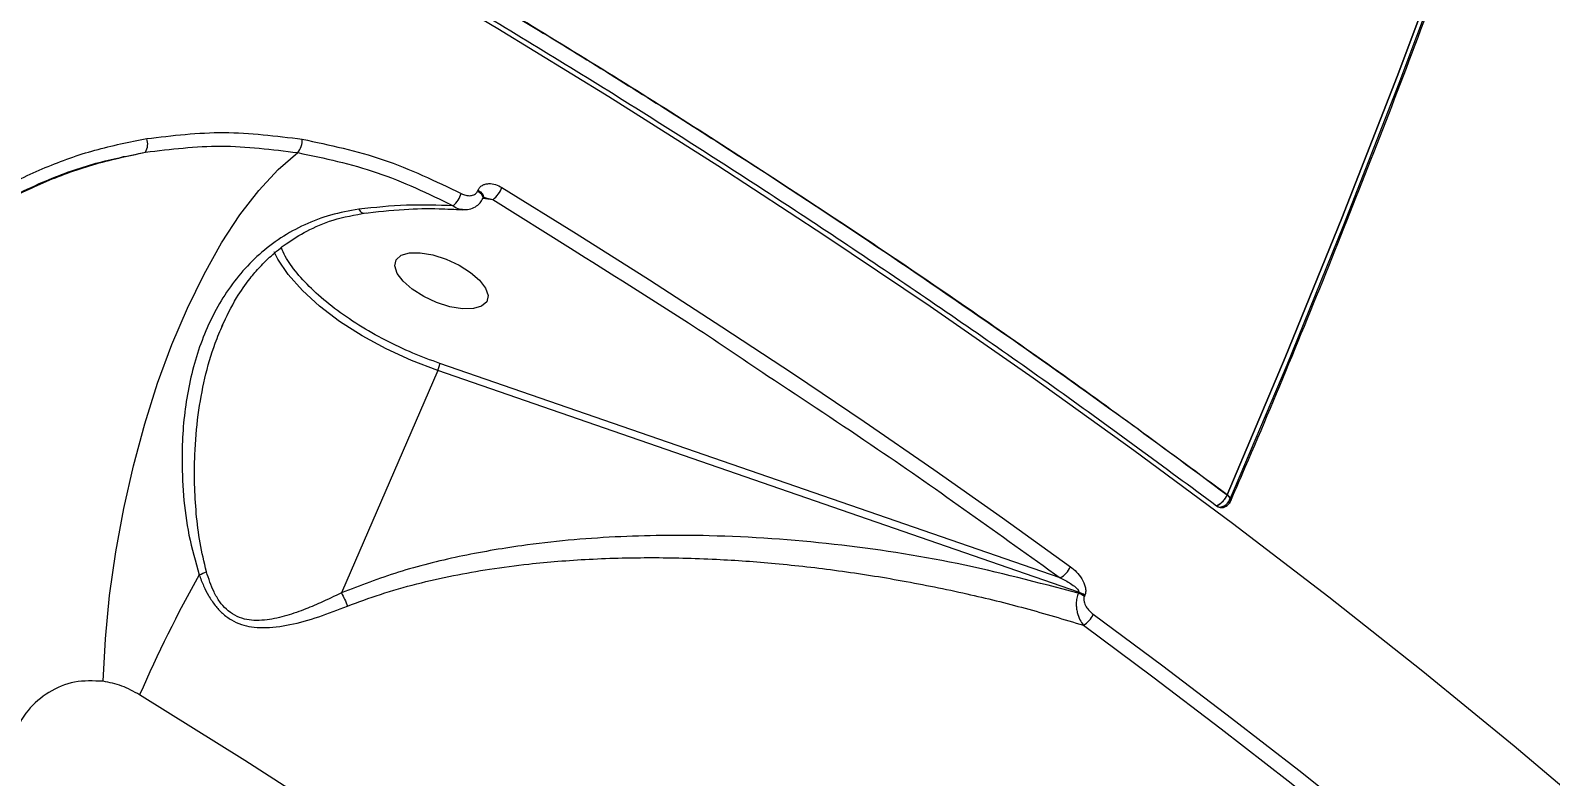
# Model space of a CAD drawing. Header units: millimetres. Extents: x -6234 to 7498, y -6127 to 5103.
# Drawn here: x 4797.5 to 4934.3, y -210.9 to -143.7 of the extents above; entities that cross this region are included whole.
import ezdxf

# ---------------------------------------------------------------- set-up
doc = ezdxf.new("R2010")
doc.units = ezdxf.units.MM
for name, color, linetype in [('DIKOM_ОБЪЕКТ', 7, 'Continuous'), ('DIKOM_РАЗМЕР_ЗОНА', 7, 'Continuous'), ('DIKOM_РАЗМЕР_ОБЪЕКТА', 7, 'Continuous')]:
    doc.layers.add(name, color=color, linetype=linetype)
doc.styles.add('style1', font='arial.ttf', dxfattribs={"width": 0.8})
doc.dimstyles.new('1-50', dxfattribs={"dimtxt": 300, "dimasz": 200, "dimexe": 100, "dimexo": 0, "dimgap": 100, "dimtad": 1, "dimtxsty": 'style1', "dimcen": 200, "dimclrd": 7, "dimclre": 7, "dimclrt": 7, "dimadec": 1, "dimazin": 2, "dimtfac": 1, "dimtmove": 0, "dimatfit": 2, "dimfxl": 0, "dimlwd": 25, "dimlwe": 18, "dimarcsym": 0})

# ---------------------------------------------------------------- blocks, each defined once
blk = doc.blocks.new('*D10')
at = {"layer": 'Defpoints', "color": 0, "transparency": 16777216}
for p in [(5627.97, 903.07), (-3229.39, -1461.51), (5627.97, -5097.58)]:
    blk.add_point(p, dxfattribs=at)
at = {"layer": 'DIKOM_РАЗМЕР_ОБЪЕКТА', "color": 7, "lineweight": 18, "transparency": 16777216}
for p, q in [((5627.97, 903.07), (5627.97, -5197.58)), ((-3229.39, -1461.51), (-3229.39, -5197.58))]:
    blk.add_line(p, q, dxfattribs=at)
at = {"layer": 'DIKOM_РАЗМЕР_ОБЪЕКТА', "color": 7, "lineweight": 25, "transparency": 16777216}
blk.add_line((-3029.39, -5097.58), (5427.97, -5097.58), dxfattribs=at)
at = {"layer": 'DIKOM_РАЗМЕР_ОБЪЕКТА', "color": 7, "transparency": 16777216}
for points in [[(-3029.39, -5064.25), (-3029.39, -5130.92), (-3229.39, -5097.58)], [(5427.97, -5064.25), (5427.97, -5130.92), (5627.97, -5097.58)]]:
    blk.add_solid(points, dxfattribs=at)
at = {"layer": 'DIKOM_РАЗМЕР_ОБЪЕКТА', "color": 7, "lineweight": 40, "transparency": 16777216, "insert": (1488.3, -4844.41), "char_height": 300, "attachment_point": 5, "style": 'style1'}
blk.add_mtext('8850', dxfattribs=at)
blk = doc.blocks.new('*D13')
at = {"layer": 'Defpoints', "color": 0, "transparency": 16777216}
for p in [(7498.07, 1778.2), (-5229.39, -1831.36), (7498.07, -6026.74)]:
    blk.add_point(p, dxfattribs=at)
at = {"layer": 'DIKOM_РАЗМЕР_ЗОНА', "color": 7, "lineweight": 18, "transparency": 16777216}
for p, q in [((7498.07, 1778.2), (7498.07, -6126.74)), ((-5229.39, -1831.36), (-5229.39, -6126.74))]:
    blk.add_line(p, q, dxfattribs=at)
at = {"layer": 'DIKOM_РАЗМЕР_ЗОНА', "color": 7, "lineweight": 25, "transparency": 16777216}
blk.add_line((-5029.39, -6026.74), (7298.07, -6026.74), dxfattribs=at)
at = {"layer": 'DIKOM_РАЗМЕР_ЗОНА', "color": 7, "transparency": 16777216}
for points in [[(-5029.39, -5993.4), (-5029.39, -6060.07), (-5229.39, -6026.74)], [(7298.07, -5993.4), (7298.07, -6060.07), (7498.07, -6026.74)]]:
    blk.add_solid(points, dxfattribs=at)
at = {"layer": 'DIKOM_РАЗМЕР_ЗОНА', "color": 7, "transparency": 16777216, "insert": (1560.69, -5773.56), "char_height": 300, "attachment_point": 5, "style": 'style1'}
blk.add_mtext('12750', dxfattribs=at)

msp = doc.modelspace()

# ---------------------------------------------------------------- linework, layer by layer
at = {"layer": 'DIKOM_ОБЪЕКТ', "color": 7, "linetype": 'Continuous', "lineweight": 15}
for p, q in [((4847.907, -146.631), (4847.925, -146.59)), ((4837.791, -158.116), (4837.76, -158.188)), ((4838.232, -158.846), (4838.263, -158.774)), ((4838.242, -158.821), (4839.143, -158.955)), ((4838.489, -158.801), (4839.143, -158.955)), ((4839.143, -158.955), (4846.104, -163.347)), ((4890.182, -193.008), (4834.353, -173.709)), ((4834.168, -174.354), (4825.501, -194.366)), ((4891.85, -194.293), (4834.168, -174.354)), ((4905.351, -186.238), (4905.518, -185.852)), ((4904.415, -186.492), (4904.228, -186.543)), ((4904.273, -186.523), (4904.509, -186.648)), ((4904.279, -186.527), (4904.363, -186.504)), ((4904.364, -186.504), (4904.28, -186.527)), ((4904.882, -186.665), (4904.889, -186.663)), ((4905.523, -186.136), (4905.516, -186.145)), ((4891.807, -194.394), (4891.85, -194.293)), ((4892.413, -194.583), (4892.369, -194.683))]:
    msp.add_line(p, q, dxfattribs=at)
at = {"layer": 'DIKOM_ОБЪЕКТ', "color": 7, "linetype": 'Continuous', "lineweight": 15, "flags": 128}
for points in [[(4981.223, 83.699), (4979.812, 74.926), (4977.32, 60.322), (4974.657, 45.764), (4971.823, 31.263), (4968.822, 16.827), (4965.654, 2.467), (4962.323, -11.809), (4958.83, -25.991), (4955.177, -40.069), (4951.367, -54.035), (4947.402, -67.879), (4943.285, -81.593), (4939.019, -95.167), (4934.607, -108.592), (4930.05, -121.859), (4925.353, -134.961), (4920.519, -147.888), (4915.55, -160.632), (4910.45, -173.184), (4905.222, -185.536)], [(4905.222, -185.536), (4910.45, -173.184), (4915.55, -160.632), (4920.519, -147.888), (4925.353, -134.961), (4930.05, -121.859), (4934.607, -108.592), (4939.019, -95.167), (4943.285, -81.593), (4947.402, -67.879), (4951.367, -54.035), (4955.177, -40.069), (4958.83, -25.991), (4962.323, -11.809), (4965.654, 2.467), (4968.822, 16.827), (4971.823, 31.263), (4974.657, 45.764), (4977.32, 60.322), (4979.812, 74.926), (4981.223, 83.699)], [(4981.536, 83.659), (4980.118, 74.842), (4977.62, 60.203), (4974.951, 45.611), (4972.111, 31.075), (4969.102, 16.605), (4965.927, 2.211), (4962.587, -12.099), (4959.086, -26.315), (4955.424, -40.427), (4951.605, -54.426), (4947.631, -68.303), (4943.504, -82.049), (4939.228, -95.655), (4934.805, -109.112), (4930.238, -122.412), (4925.53, -135.544), (4920.684, -148.502), (4915.703, -161.276), (4910.59, -173.858), (4905.35, -186.24)], [(4981.536, 83.659), (4980.118, 74.84), (4977.62, 60.201), (4974.95, 45.609), (4972.11, 31.074), (4969.102, 16.604), (4965.926, 2.21), (4962.587, -12.1), (4959.085, -26.315), (4955.424, -40.427), (4951.605, -54.426), (4947.631, -68.303), (4943.505, -82.048), (4939.228, -95.654), (4934.805, -109.111), (4930.238, -122.41), (4925.53, -135.543), (4920.684, -148.5), (4915.704, -161.274), (4910.591, -173.856), (4905.351, -186.238)], [(4787.538, -114.469), (4798.204, -120.07), (4808.749, -125.786), (4819.166, -131.61), (4829.445, -137.538), (4839.578, -143.565), (4849.556, -149.686), (4859.371, -155.896), (4869.014, -162.189), (4878.478, -168.561), (4887.754, -175.005), (4896.834, -181.517), (4905.712, -188.091), (4914.379, -194.722), (4922.828, -201.403), (4931.053, -208.129), (4939.045, -214.895)], [(4804.041, -202.324), (4804.252, -198.497), (4804.637, -194.605), (4805.19, -190.684), (4805.906, -186.775), (4806.778, -182.915), (4807.798, -179.143), (4808.956, -175.497), (4810.24, -172.011), (4811.637, -168.721), (4813.133, -165.659), (4814.715, -162.855), (4816.366, -160.337), (4818.069, -158.13), (4819.809, -156.255), (4821.568, -154.732)], [(4838.23, -158.848), (4838.246, -158.795), (4838.226, -158.656), (4838.133, -158.5), (4837.973, -158.339), (4837.76, -158.188)], [(4837.791, -158.116), (4838.004, -158.267), (4838.164, -158.428), (4838.257, -158.584), (4838.277, -158.723), (4838.263, -158.774)], [(4839.951, -157.872), (4846.624, -162.011), (4853.223, -166.19), (4859.745, -170.407), (4866.187, -174.66), (4872.547, -178.948), (4878.823, -183.27), (4885.012, -187.623), (4891.111, -192.006)], [(4834.168, -174.354), (4831.82, -173.458), (4829.531, -172.404), (4827.354, -171.216), (4825.34, -169.921), (4823.535, -168.552), (4821.983, -167.138), (4820.719, -165.714), (4819.774, -164.312), (4819.44, -163.659)], [(4835.265, -168.6), (4834.07, -168.22), (4832.909, -167.682), (4831.877, -167.029), (4831.058, -166.315), (4830.517, -165.598), (4830.299, -164.935), (4830.421, -164.38), (4830.874, -163.977), (4831.62, -163.761), (4832.599, -163.748), (4833.732, -163.939), (4834.927, -164.319), (4836.088, -164.857), (4837.12, -165.509), (4837.939, -166.223), (4838.48, -166.941), (4838.698, -167.604), (4838.576, -168.159), (4838.123, -168.561), (4837.377, -168.778), (4836.398, -168.791), (4835.265, -168.6)], [(4905.222, -185.536), (4905.352, -185.645), (4905.454, -185.756), (4905.524, -185.864), (4905.56, -185.966), (4905.56, -186.057), (4905.551, -186.085)], [(4905.46, -186.221), (4905.48, -186.219), (4905.531, -186.217)], [(4893.176, -196.294), (4899.444, -200.948), (4905.606, -205.631), (4911.66, -210.339), (4917.604, -215.073), (4923.436, -219.828), (4929.152, -224.604), (4934.751, -229.399), (4940.229, -234.209)], [(4892.283, -197.277), (4898.537, -201.92), (4904.685, -206.592), (4910.726, -211.29), (4916.657, -216.013), (4922.476, -220.758), (4928.18, -225.524), (4933.766, -230.308), (4939.232, -235.108)], [(4826.077, -215.428), (4816.792, -209.444), (4807.338, -203.545)]]:
    msp.add_lwpolyline(points, dxfattribs=at)
at = {"layer": 'DIKOM_ОБЪЕКТ', "color": 7, "linetype": 'Continuous', "lineweight": 15}
for centre, radius, start, end in [((4806.663, -153.973), 1.403, 329.0438, 20.92511), ((4820.16, -153.583), 1.817, 320.76926, 1.83559), ((4833.891, -157.634), 2.52, 311.85172, 341.94955), ((4837.53, -156.91), 2.605, 308.26548, 338.32837), ((4903.538, -184.866), 1.813, 293.90409, 338.2764), ((4904.445, -185.555), 1.095, 273.39273, 345.51562), ((4904.598, -186.422), 1.083, 33.17135, 54.83513), ((4905.302, -185.995), 0.262, 326.85493, 39.23556), ((4904.721, -185.973), 0.709, 230.76421, 286.32814), ((4920.874, -253.074), 123.869, 150.84721, 156.43123), ((4808.72, -181.874), 11.564, 290.11157, 293.63057), ((4889.356, -191.31), 1.888, 295.9502, 338.36996), ((4891.147, -196.349), 2.173, 54.35745, 71.10281), ((4891.107, -196.442), 2.165, 54.33046, 71.12921), ((4891.384, -195.562), 1.936, 297.66609, 337.76438)]:
    msp.add_arc(centre, radius, start, end, dxfattribs=at)
for points, knots in [([(4905.54, -186.08), (4905.883, -185.295), (4907.759, -181.007), (4911.075, -173.064), (4915.481, -162.252), (4919.781, -151.287), (4923.983, -140.191), (4928.083, -128.964), (4932.078, -117.616), (4935.967, -106.15), (4939.748, -94.574), (4943.418, -82.893), (4946.976, -71.117), (4950.419, -59.251), (4953.746, -47.305), (4956.955, -35.287), (4960.043, -23.208), (4963.007, -11.082), (4965.845, 1.073), (4968.551, 13.232), (4971.118, 25.349), (4973.532, 37.335), (4975.754, 48.963), (4977.685, 59.602), (4979.285, 68.869), (4980.583, 76.658), (4981.333, 81.429), (4981.681, 83.642)], [0, 0, 0, 0, 0.0098445, 0.0537606, 0.0976703, 0.1415719, 0.1854647, 0.229347, 0.2732167, 0.3170722, 0.3609107, 0.4047283, 0.4485207, 0.492282, 0.5360037, 0.5796747, 0.623279, 0.6667919, 0.710176, 0.7533686, 0.7962563, 0.8386139, 0.8799159, 0.9185897, 0.9502225, 0.9769152, 1, 1, 1, 1]), ([(4905.222, -185.536), (4900.2, -181.832), (4890.174, -174.438), (4874.45, -163.606), (4858.311, -153.017), (4841.729, -142.697), (4824.716, -132.64), (4807.605, -123.036), (4790.424, -113.871), (4773.261, -105.165), (4755.865, -96.783), (4738.325, -88.765), (4720.307, -80.961), (4701.799, -73.394), (4682.795, -66.093), (4663.654, -59.209), (4644.449, -52.774), (4625.285, -46.823), (4606.626, -41.489), (4588.495, -36.741), (4570.88, -32.547), (4553.42, -28.809), (4536.114, -25.533), (4518.667, -22.674), (4501.193, -20.287), (4483.805, -18.417), (4466.886, -17.11), (4450.431, -16.36), (4434.443, -16.17), (4419.221, -16.535), (4404.78, -17.423), (4391.161, -18.798), (4378.147, -20.665), (4365.763, -23.016), (4353.77, -25.904), (4342.205, -29.362), (4331.125, -33.431), (4320.784, -38.04), (4311.244, -43.167), (4302.554, -48.781), (4294.882, -54.744), (4288.169, -61.02), (4282.349, -67.577), (4277.332, -74.558), (4273.499, -81.011), (4271.689, -85.286), (4270.981, -86.96)], [0, 0, 0, 0, 0.0236888, 0.0472875, 0.0707666, 0.0941835, 0.1175935, 0.1410514, 0.1632644, 0.1856013, 0.2078607, 0.230009, 0.2520943, 0.2755011, 0.2989446, 0.3224811, 0.3461601, 0.3697779, 0.3932693, 0.4153537, 0.4374228, 0.459523, 0.4817013, 0.5040056, 0.5276569, 0.5511696, 0.5746011, 0.5980073, 0.6214432, 0.6449647, 0.6672726, 0.6895733, 0.7117491, 0.7338481, 0.7559172, 0.7793422, 0.8028415, 0.8264719, 0.8501419, 0.8736691, 0.8971077, 0.9191766, 0.9412629, 0.9634133, 0.9856755, 1, 1, 1, 1]), ([(4519.061, -22.813), (4524.826, -23.726), (4536.453, -25.568), (4554.393, -29.005), (4570.712, -32.523), (4585.271, -35.978), (4594.785, -38.395), (4601.258, -40.108), (4604.622, -41.014), (4607.999, -41.938), (4611.39, -42.88), (4614.792, -43.841), (4621.193, -45.677), (4630.807, -48.533), (4643.848, -52.621), (4657.514, -57.138), (4671.182, -61.899), (4684.79, -66.878), (4697.71, -71.826), (4706.668, -75.406), (4711.541, -77.396), (4712.76, -77.896), (4713.982, -78.399), (4715.207, -78.906), (4716.435, -79.415), (4717.666, -79.928), (4718.9, -80.444), (4720.751, -81.221), (4723.542, -82.4), (4727.589, -84.13), (4732.613, -86.309), (4738.611, -88.954), (4745.577, -92.087), (4753.484, -95.726), (4762.315, -99.893), (4771.065, -104.138), (4779.585, -108.38), (4787.732, -112.533), (4794.165, -115.894), (4798.767, -118.338), (4801.415, -119.756), (4804.098, -121.204), (4806.817, -122.683), (4809.57, -124.192), (4812.358, -125.734), (4815.179, -127.306), (4822.131, -131.216), (4832.892, -137.431), (4847.031, -145.968), (4860.3, -154.328), (4872.72, -162.478), (4884.304, -170.391), (4895.104, -178.035), (4901.905, -183.077), (4905.222, -185.536)], [0, 0, 0, 0, 0.0448231, 0.090408, 0.1367551, 0.1677634, 0.1991032, 0.2073667, 0.2156524, 0.2239614, 0.232293, 0.2406473, 0.2490247, 0.279393, 0.3112483, 0.3445917, 0.379422, 0.4113033, 0.4443368, 0.4743595, 0.4773561, 0.4803617, 0.4833757, 0.4863983, 0.4894298, 0.4924694, 0.4955182, 0.498575, 0.5062016, 0.5162332, 0.5286691, 0.543639, 0.5610517, 0.5809083, 0.6032078, 0.627951, 0.6476492, 0.6686614, 0.6909874, 0.6978165, 0.7047596, 0.7118169, 0.7189882, 0.7262733, 0.7336727, 0.7411861, 0.7488138, 0.7894229, 0.8284571, 0.8659163, 0.9017997, 0.9361085, 0.9688418, 1, 1, 1, 1]), ([(4787.59, -114.039), (4789.677, -115.102), (4797.783, -119.233), (4811.558, -126.761), (4828.527, -136.401), (4844.74, -146.12), (4860.255, -155.875), (4875.375, -165.87), (4890.125, -176.079), (4899.551, -183.038), (4904.273, -186.523)], [0, 0, 0, 0, 0.0491311, 0.1908382, 0.3320124, 0.4649364, 0.5979647, 0.7313798, 0.8654681, 1, 1, 1, 1]), ([(4807.973, -153.472), (4810.283, -153.193), (4814.904, -152.635), (4819.619, -153.228), (4821.977, -153.524)], [0, 0, 0, 0, 0.49999456, 1, 1, 1, 1]), ([(4790.619, -160.731), (4791.92, -159.841), (4794.522, -158.059), (4798.803, -156.011), (4803.279, -154.399), (4806.408, -153.781), (4807.973, -153.472)], [0, 0, 0, 0, 0.2506453, 0.501325, 0.750601, 1, 1, 1, 1]), ([(4807.866, -154.695), (4810.126, -154.419), (4814.646, -153.867), (4819.261, -154.444), (4821.568, -154.732)], [0, 0, 0, 0, 0.5, 1, 1, 1, 1]), ([(4821.977, -153.524), (4824.43, -154.041), (4829.338, -155.075), (4833.97, -157.301), (4836.287, -158.415)], [0, 0, 0, 0, 0.5000021, 1, 1, 1, 1]), ([(4790.712, -162.005), (4791.957, -161.147), (4794.468, -159.416), (4798.644, -157.369), (4803.103, -155.706), (4806.27, -155.034), (4807.866, -154.695)], [0, 0, 0, 0, 0.2440491, 0.4920641, 0.7440449, 1, 1, 1, 1]), ([(4790.884, -161.82), (4791.757, -161.208), (4793.471, -160.006), (4796.174, -158.498), (4799.438, -156.983), (4803.304, -155.6), (4806.365, -154.993), (4807.866, -154.695)], [0, 0, 0, 0, 0.1731278, 0.3402513, 0.5013849, 0.7555299, 1, 1, 1, 1]), ([(4821.568, -154.732), (4823.969, -155.236), (4828.771, -156.244), (4833.305, -158.422), (4835.572, -159.511)], [0, 0, 0, 0, 0.4999592, 1, 1, 1, 1]), ([(4836.287, -158.415), (4836.421, -158.474), (4836.69, -158.593), (4837.114, -158.628), (4837.445, -158.536), (4837.66, -158.37), (4837.727, -158.248), (4837.76, -158.188)], [0, 0, 0, 0, 0.24983125, 0.49912453, 0.74882702, 0.87719228, 1, 1, 1, 1]), ([(4837.791, -158.116), (4837.84, -158.028), (4837.938, -157.848), (4838.175, -157.669), (4838.45, -157.555), (4838.847, -157.501), (4839.372, -157.57), (4839.758, -157.771), (4839.951, -157.872)], [0, 0, 0, 0, 0.12305354, 0.25053963, 0.37214156, 0.50112278, 0.75034534, 1, 1, 1, 1]), ([(4827.062, -159.823), (4826.207, -159.977), (4824.508, -160.282), (4822.16, -161.182), (4820.009, -162.369), (4817.446, -164.34), (4814.84, -167.427), (4812.691, -171.855), (4811.451, -176.774), (4811.071, -181.43), (4811.241, -185.589), (4811.688, -189.204), (4812.359, -191.553), (4812.696, -192.733)], [0, 0, 0, 0, 0.0629772, 0.1251315, 0.1876105, 0.25028, 0.3749725, 0.4992919, 0.6242129, 0.7485987, 0.8323178, 0.9158183, 1, 1, 1, 1]), ([(4835.572, -159.511), (4834.172, -159.464), (4831.377, -159.369), (4828.499, -159.672), (4827.062, -159.823)], [0, 0, 0, 0, 0.5009493, 1, 1, 1, 1]), ([(4827.062, -159.823), (4827.149, -159.943), (4827.283, -160.128), (4827.435, -160.193), (4827.493, -160.174), (4827.508, -160.169)], [0, 0, 0, 0, 0.5760743, 0.8868241, 1, 1, 1, 1]), ([(4827.437, -160.188), (4828.681, -160.052), (4830.992, -159.8), (4833.977, -159.74), (4835.693, -159.835), (4836.387, -159.874)], [0, 0, 0, 0, 0.4097606, 0.7612926, 1, 1, 1, 1]), ([(4835.572, -159.511), (4835.747, -159.635), (4836.013, -159.823), (4836.294, -159.827), (4836.39, -159.829)], [0, 0, 0, 0, 0.6582146, 1, 1, 1, 1]), ([(4836.417, -159.864), (4836.616, -159.863), (4837.007, -159.859), (4837.555, -159.642), (4837.987, -159.296), (4838.154, -158.989), (4838.231, -158.848)], [0, 0, 0, 0, 0.2741576, 0.5406377, 0.7899229, 1, 1, 1, 1]), ([(4838.262, -158.793), (4838.28, -158.789), (4838.339, -158.777), (4838.432, -158.786), (4838.497, -158.793)], [0, 0, 0, 0, 0.2988995, 1, 1, 1, 1]), ([(4814.746, -170.36), (4815.162, -169.489), (4815.892, -167.965), (4817.109, -166.235), (4818.163, -164.998), (4819.243, -163.935), (4820.613, -162.826), (4822.453, -161.7), (4824.83, -160.673), (4826.726, -160.331), (4827.745, -160.147)], [0, 0, 0, 0, 0.1663585, 0.2911779, 0.3737583, 0.45439, 0.5577056, 0.6834555, 0.8297904, 1, 1, 1, 1]), ([(4834.353, -173.709), (4833.541, -173.411), (4831.879, -172.802), (4829.415, -171.63), (4827.027, -170.275), (4824.839, -168.769), (4822.952, -167.183), (4821.472, -165.597), (4820.509, -164.284), (4820.199, -163.547), (4820.092, -163.292)], [0, 0, 0, 0, 0.1251161, 0.2559554, 0.3909034, 0.5279982, 0.665103, 0.8000478, 0.9308847, 1, 1, 1, 1]), ([(4846.104, -163.347), (4849.679, -165.567), (4855.733, -169.326), (4861.502, -173.219), (4863.865, -174.814)], [0, 0, 0, 0, 0.5904681, 1, 1, 1, 1]), ([(4813.355, -192.468), (4813.145, -191.599), (4812.727, -189.865), (4812.414, -187.213), (4812.259, -184.562), (4812.282, -181.586), (4812.547, -178.385), (4813.166, -175.027), (4813.924, -172.316), (4814.593, -170.779), (4814.831, -170.23)], [0, 0, 0, 0, 0.1149038, 0.2292202, 0.343801, 0.4587982, 0.6173924, 0.7668514, 0.9167158, 1, 1, 1, 1]), ([(4834.168, -174.354), (4834.191, -174.296), (4834.238, -174.181), (4834.299, -173.991), (4834.343, -173.819), (4834.35, -173.746), (4834.353, -173.709)], [0, 0, 0, 0, 0.2500311, 0.5000195, 0.7500034, 1, 1, 1, 1]), ([(4863.865, -174.814), (4867.185, -177.006), (4876.217, -182.971), (4884.772, -189.119), (4890.182, -193.008)], [0, 0, 0, 0, 0.3675215, 1, 1, 1, 1]), ([(4905.222, -185.536), (4905.171, -185.64), (4905.092, -185.798), (4904.935, -186.01), (4904.806, -186.162), (4904.661, -186.298), (4904.478, -186.441), (4904.352, -186.491), (4904.273, -186.523)], [0, 0, 0, 0, 0.2339845, 0.3572805, 0.500076, 0.6185021, 0.7605326, 1, 1, 1, 1]), ([(4904.509, -186.648), (4904.6, -186.666), (4904.769, -186.7), (4904.959, -186.659), (4905.037, -186.595), (4905.053, -186.582)], [0, 0, 0, 0, 0.4805787, 0.887285, 1, 1, 1, 1]), ([(4904.892, -186.658), (4905.007, -186.614), (4905.23, -186.529), (4905.446, -186.306), (4905.516, -186.147), (4905.541, -186.092)], [0, 0, 0, 0, 0.41365584, 0.79702892, 1, 1, 1, 1]), ([(4891.807, -194.394), (4888.196, -193.442), (4880.984, -191.54), (4869.849, -189.853), (4859.534, -189.115), (4850.127, -189.224), (4842.595, -189.902), (4836.092, -191.037), (4830.627, -192.387), (4827.195, -193.717), (4825.501, -194.373)], [0, 0, 0, 0, 0.1664699, 0.3324435, 0.4987766, 0.6240181, 0.7488535, 0.8337974, 0.9179424, 1, 1, 1, 1]), ([(4826.043, -195.559), (4827.025, -195.192), (4829.066, -194.429), (4832.261, -193.531), (4835.546, -192.787), (4838.912, -192.198), (4842.056, -191.787), (4845.046, -191.503), (4847.85, -191.319), (4850.652, -191.213), (4853.461, -191.182), (4856.286, -191.218), (4860.006, -191.357), (4864.684, -191.692), (4870.27, -192.33), (4876.024, -193.239), (4881.634, -194.381), (4887.077, -195.711), (4890.544, -196.754), (4892.283, -197.277)], [0, 0, 0, 0, 0.0475345, 0.0988205, 0.1492375, 0.1985514, 0.2514814, 0.2905759, 0.3321964, 0.3763717, 0.4151153, 0.4568797, 0.5016848, 0.5801496, 0.6647709, 0.7508845, 0.8385495, 0.9190198, 1, 1, 1, 1]), ([(4812.696, -192.733), (4812.824, -193.07), (4813.069, -193.713), (4813.542, -194.644), (4814.098, -195.488), (4814.784, -196.239), (4815.582, -196.83), (4816.475, -197.23), (4817.432, -197.45), (4818.894, -197.549), (4820.934, -197.268), (4823.469, -196.556), (4825.183, -195.891), (4826.043, -195.559)], [0, 0, 0, 0, 0.0657226, 0.1254996, 0.1908452, 0.2510037, 0.3133807, 0.3762163, 0.4361119, 0.5015297, 0.6579089, 0.8285302, 1, 1, 1, 1]), ([(4825.501, -194.366), (4824.879, -194.667), (4823.751, -195.215), (4822.04, -195.928), (4820.363, -196.501), (4818.861, -196.825), (4817.651, -196.87), (4816.74, -196.748), (4815.885, -196.425), (4815.129, -195.877), (4814.509, -195.146), (4813.855, -194.032), (4813.553, -193.087), (4813.355, -192.468)], [0, 0, 0, 0, 0.1375739, 0.2496732, 0.3738567, 0.4982936, 0.5646485, 0.6235424, 0.6870669, 0.7493825, 0.8086511, 0.8747413, 1, 1, 1, 1]), ([(4891.111, -192.006), (4891.302, -192.16), (4891.683, -192.468), (4892.157, -193.079), (4892.444, -193.69), (4892.501, -194.155), (4892.475, -194.412), (4892.433, -194.526), (4892.413, -194.583)], [0, 0, 0, 0, 0.2499089, 0.4995333, 0.7488668, 0.8744151, 0.938007, 1, 1, 1, 1]), ([(4890.182, -193.008), (4890.507, -193.172), (4890.994, -193.419), (4891.531, -193.807), (4891.778, -194.044), (4891.854, -194.194), (4891.862, -194.257), (4891.854, -194.281), (4891.85, -194.293)], [0, 0, 0, 0, 0.4981873, 0.7484058, 0.9096056, 0.9610789, 0.9815278, 1, 1, 1, 1]), ([(4825.501, -194.366), (4825.5, -194.367), (4825.5, -194.369), (4825.5, -194.372), (4825.501, -194.373), (4825.501, -194.373)], [0, 0, 0, 0, 0.5497213, 0.7840143, 1, 1, 1, 1]), ([(4825.501, -194.373), (4825.6, -194.561), (4825.798, -194.937), (4825.961, -195.351), (4826.043, -195.559)], [0, 0, 0, 0, 0.4999787, 1, 1, 1, 1]), ([(4891.807, -194.394), (4891.76, -194.539), (4891.667, -194.824), (4891.629, -195.294), (4891.652, -195.732), (4891.746, -196.244), (4891.942, -196.801), (4892.171, -197.12), (4892.283, -197.277)], [0, 0, 0, 0, 0.1501443, 0.2929771, 0.4248977, 0.5488131, 0.7794417, 1, 1, 1, 1]), ([(4892.369, -194.683), (4892.357, -194.719), (4892.331, -194.79), (4892.313, -194.95), (4892.334, -195.155), (4892.415, -195.392), (4892.569, -195.683), (4892.821, -196.006), (4893.058, -196.198), (4893.176, -196.294)], [0, 0, 0, 0, 0.0616628, 0.1252854, 0.2506466, 0.3692892, 0.5009518, 0.7502876, 1, 1, 1, 1]), ([(4804.041, -202.324), (4803.172, -202.289), (4801.438, -202.219), (4799.109, -203.229), (4797.174, -204.846), (4796.364, -206.364), (4795.959, -207.122)], [0, 0, 0, 0, 0.2506984, 0.5004332, 0.7502467, 1, 1, 1, 1]), ([(4807.338, -203.545), (4806.807, -203.253), (4805.745, -202.668), (4804.609, -202.439), (4804.041, -202.324)], [0, 0, 0, 0, 0.50043388, 1, 1, 1, 1])]:
    msp.add_open_spline(points, degree=3, knots=knots, dxfattribs=at)

# ---------------------------------------------------------------- dimensions: what is measured, and where the dimension line sits
at = {"layer": 'DIKOM_РАЗМЕР_ЗОНА'}
dim = msp.add_linear_dim(base=(7498.074, -6026.735), p1=(-5229.391, -1831.362), p2=(7498.074, 1778.201), text='12750', dimstyle='1-50', dxfattribs=at)
dim.commit()
dim.dimension.update_dxf_attribs({"geometry": '*D13', "text_midpoint": (1560.691, -6026.735), "dimtype": 160})
at = {"layer": 'DIKOM_РАЗМЕР_ОБЪЕКТА', "lineweight": 40}
dim = msp.add_linear_dim(base=(5627.969, -5097.582), p1=(-3229.391, -1461.506), p2=(5627.969, 903.069), text='8850', dimstyle='1-50', dxfattribs=at)
dim.commit()
dim.dimension.update_dxf_attribs({"geometry": '*D10', "text_midpoint": (1488.304, -5097.582), "dimtype": 160})

doc.saveas('drawing.dxf')
